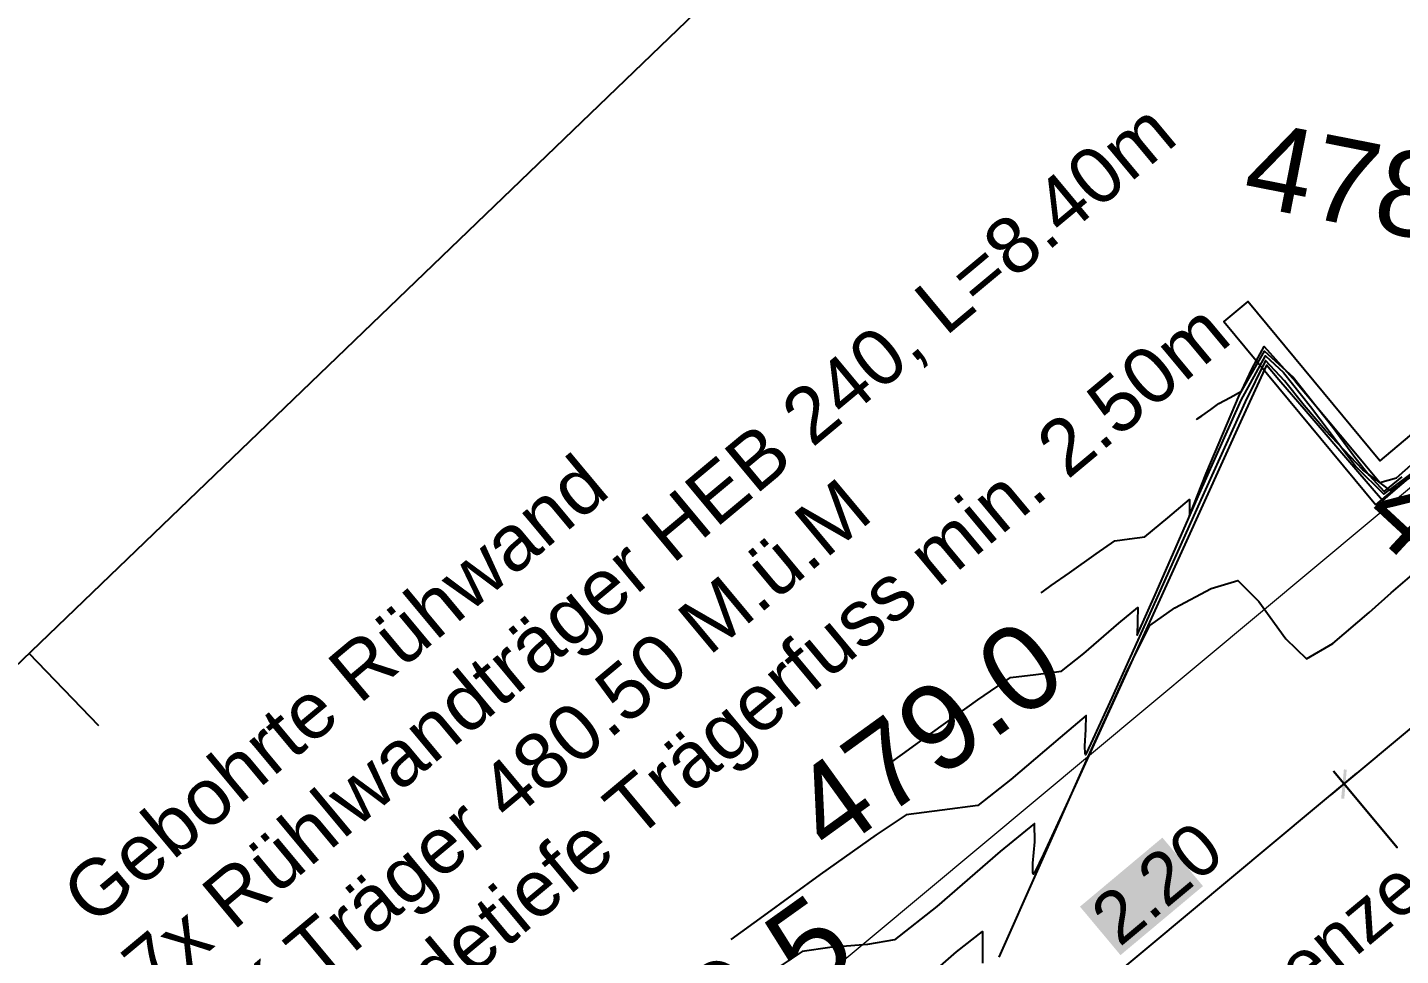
# Model space of a CAD drawing. Header units: metres. Extents: x 2687650.8 to 2687727.1, y 1234407.3 to 1234484.3.
# Drawn here: x 2687661.47 to 2687668.11, y 1234462.21 to 1234466.7 of the extents above; entities that cross this region are included whole.
import ezdxf

# ---------------------------------------------------------------- set-up
doc = ezdxf.new("R2010")
doc.units = ezdxf.units.M
for name, color, linetype in [('PDF_0', 7, 'Continuous'), ('PDF_A__BEML', 7, 'Continuous'), ('PDF_A__RAND', 7, 'Continuous'), ('PDF_AV_01313-Mauer-Sockel', 7, 'Continuous'), ('PDF_E_BETON', 7, 'Continuous'), ('PDF_Text', 7, 'Continuous')]:
    doc.layers.add(name, color=color, linetype=linetype)
doc.layers.add('PDF_3D_Kurven', color=7, linetype='Continuous', true_color=0xdda500)
doc.layers.add('PDF_3D_Kurven-Nebenhoehen', color=7, linetype='Continuous', true_color=0xdda500)
doc.styles.add('PDF Arial', font='arial.ttf')

# ---------------------------------------------------------------- blocks, each defined once
blk = doc.blocks.new('A$C1c84ec86')
at = {"layer": 'PDF_0', "transparency": 33554559}
blk.add_hatch(color=256, dxfattribs=at).paths.add_polyline_path([(491.5, 1895.3), (482.19, 1905.88), (481.13, 1905.03), (490.44, 1894.24)])
at = {"layer": 'PDF_A__BEML', "true_color": 0xffffff, "transparency": 33554559}
blk.add_hatch(color=7, dxfattribs=at).paths.add_polyline_path([(440.49, 1767.02), (470.97, 1764.91), (474.57, 1816.77), (444.08, 1818.88)])
at = {"layer": 'PDF_3D_Kurven', "lineweight": 25}
blk.add_lwpolyline([(326.61, 1746.49), (326.82, 1748.61), (327.88, 1756.23), (330.42, 1774.22), (334.23, 1800.68), (337.4, 1819.52), (344.81, 1829.47), (352.22, 1839.42), (353.49, 1853.17), (354.76, 1875.61), (355.61, 1887.46), (360.47, 1882.6), (365.13, 1877.94), (356.45, 1899.11), (337.19, 1945.67), (318.14, 1992.88), (310.73, 2016.16), (322.59, 2017.01), (343.54, 2014.89), (358.36, 2013.2), (379.74, 2010.66), (398.58, 2011.08), (401.33, 2032.04)], dxfattribs=at)
at = {"layer": 'PDF_3D_Kurven-Nebenhoehen', "lineweight": 25}
for points in [[(403.02, 2035), (399.85, 2014.68), (383.12, 2011.93), (356.88, 2012.14), (341, 2012.99), (325.76, 2014.47), (312.43, 2014.68), (320.05, 1993.72), (339.31, 1945.46), (362.38, 1888.1), (378.47, 1848.09), (386.51, 1827.56), (389.05, 1820.79), (389.47, 1819.73), (388.84, 1820.15), (386.3, 1822.48), (380.8, 1828.41), (375.93, 1833.28), (374.87, 1816.77), (372.96, 1785.44), (371.06, 1765.33), (360.69, 1751.36), (350.31, 1737.18), (347.14, 1720.03), (342.27, 1687.22), (337.61, 1653.57), (334.86, 1634.31)], [(402.17, 2040.5), (400.69, 2014.89), (400.48, 2008.54), (380.58, 2009.6), (343.75, 2011.72), (323.64, 2012.77), (314.33, 2013.41), (324.7, 1987.16), (349.47, 1924.93), (379.1, 1850.42), (399.63, 1798.35), (410.01, 1771.89), (413.39, 1762.79), (413.6, 1761.73), (412.97, 1761.94), (409.58, 1765.12), (402.81, 1772.95), (396.25, 1779.09), (394.55, 1757.71), (392.44, 1717.07), (389.9, 1691.25), (382.49, 1680.24), (370.85, 1666.06), (363.01, 1655.05), (358.99, 1632.83)], [(318.14, 1858.68), (318.35, 1859.95), (318.99, 1864.6), (320.68, 1875.19), (323.01, 1890.85), (324.7, 1901.65), (328.94, 1907.57), (333.38, 1913.5), (334.44, 1927.89), (335.29, 1941.65), (341, 1936.15), (331.9, 1956.05), (315.6, 1994.15), (308.83, 2017.43), (327.45, 2018.7), (358.15, 2015.74), (375.93, 2013.41), (387.15, 2012.35), (397.73, 2012.14), (398.79, 2023.36)], [(309.89, 1970.86), (309.89, 1971.29), (310.31, 1973.83), (311.16, 1979.12), (311.79, 1983.99), (313.48, 1989.91), (314.97, 1996.05), (310.73, 2007.27), (307.13, 2018.91), (329.78, 2018.07), (371.06, 2015.31), (393.28, 2013.62), (397.09, 2021.03), (398.36, 2047.06)], [(413.18, 1674.1), (414.87, 1708.82), (416.57, 1724.69), (427.57, 1714.11)], [(430.96, 1721.94), (413.18, 1765.75), (391.8, 1818.25), (373.81, 1863.55), (365.98, 1885.56), (368.09, 1900.17), (373.6, 1919.43), (379.74, 1931.28), (394.13, 1931.49), (416.14, 1928.53), (430.11, 1928.95), (433.5, 1943.35), (434.98, 1966.42), (435.41, 1980.6), (436.25, 1993.94)]]:
    blk.add_lwpolyline(points, dxfattribs=at)
at = {"layer": 'PDF_A__BEML', "lineweight": 25}
for points in [[(485.78, 1892.12), (502.51, 2127.71)], [(470.12, 1672.62), (486.84, 1908.21)]]:
    blk.add_lwpolyline(points, dxfattribs=at)
blk.add_lwpolyline([(478.38, 1900.8), (526.21, 1897.41)], close=True, dxfattribs=at)
at = {"layer": 'PDF_A__RAND', "lineweight": 25}
for points in [[(6283.01, 4455.03), (6300.16, 4455.03), (0, 4455.03), (0, 0), (6300.16, 0), (6300.16, 4455.03), (6300.16, 4430.05)], [(48.68, 1485.5), (0, 1485.5)]]:
    blk.add_lwpolyline(points, dxfattribs=at)
at = {"layer": 'PDF_AV_01313-Mauer-Sockel', "lineweight": 25}
blk.add_lwpolyline([(399.63, 2004.73), (439.22, 2607.14), (641.15, 2774.58), (642.63, 2795.11), (424.61, 2614.55), (385.66, 2020.82), (285.97, 2028.23), (284.91, 2013.2)], close=True, dxfattribs=at)
at = {"layer": 'PDF_E_BETON', "lineweight": 18}
blk.add_lwpolyline([(428.21, 2345.52), (331.69, 985.33)], dxfattribs=at)
at = {"layer": 'PDF_Text', "color": 42, "true_color": 0xdda500, "char_height": 41.138, "attachment_point": 7, "style": 'PDF Arial'}
for s, insert, rotation in [('478.5', (249.59, 2057.87), 35.00803), ('479.75', (399.3, 1993.06), 3.3784), ('479.0', (340.36, 1696.5), 81.94696), ('479.5', (364.7, 1530.34), 81.61757)]:
    blk.add_mtext(s, dxfattribs=dict(at, insert=insert, rotation=rotation))
at = {"layer": 'PDF_Text', "attachment_point": 7, "style": 'PDF Arial'}
for s, insert, char_height, rotation in [('7x Rühlwandträger HEB 240, L=8.40m', (169.84, 1412.55), 27.0014, 85.95153), ('Einbindetiefe Trägerfuss min. 2.50m', (260.43, 1405.14), 27.0014, 85.94582), ('Grenze', (545.66, 1774.31), 25.712, 85.8694), ('2.20', (468.41, 1767), 25.001, 85.91308), ('OK Träger 480.50 M.ü.M', (215.13, 1409.17), 27.0014, 85.95729), ('Gebohrte Rühwand', (117.28, 1415.83), 27.0014, 85.97337)]:
    blk.add_mtext(s, dxfattribs=dict(at, insert=insert, char_height=char_height, rotation=rotation))

msp = doc.modelspace()

# ---------------------------------------------------------------- block references
at = {"xscale": 0.01, "yscale": 0.01, "zscale": 0.01, "rotation": 313.8734409291175}
msp.add_blockref('A$C1c84ec86', (2687650.7677, 1234453.3784), dxfattribs=at)

doc.saveas('drawing.dxf')
